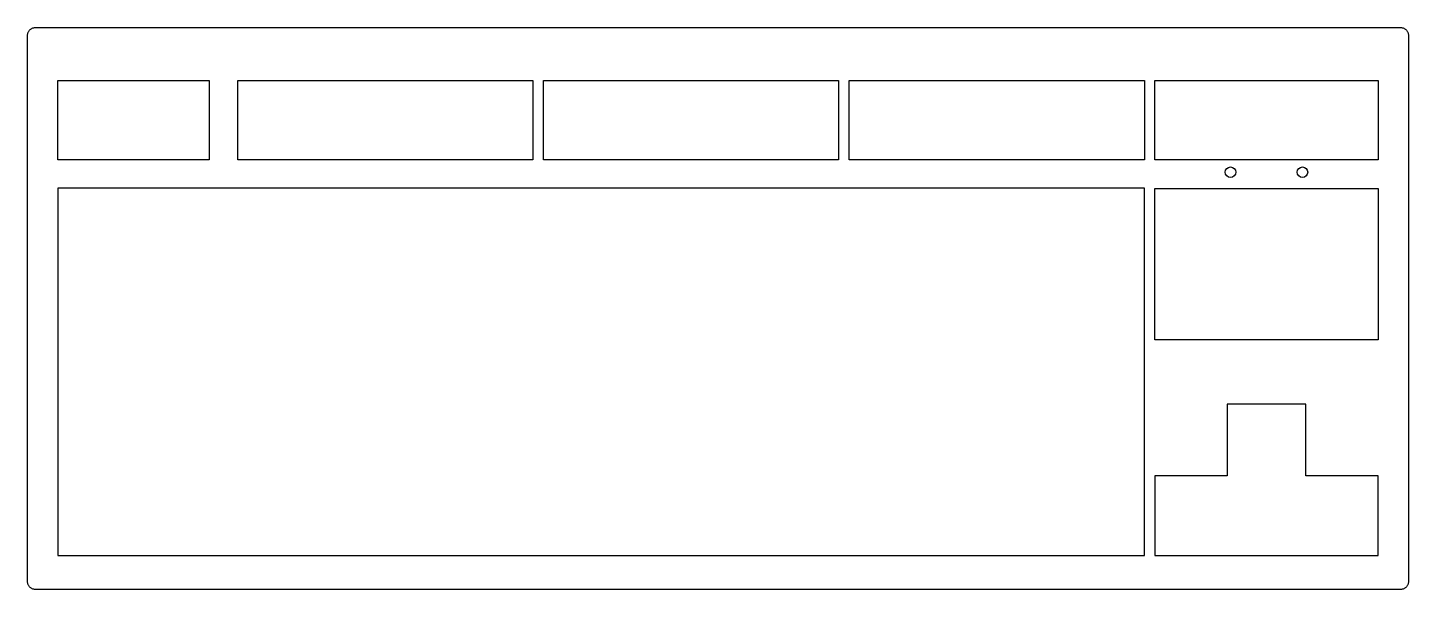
# Model space of a CAD drawing. Extents: x 0 to 366, y 0 to 149.
import ezdxf

# ---------------------------------------------------------------- set-up
doc = ezdxf.new("R2010")
doc.units = 0
doc.layers.get('0').update_dxf_attribs({"linetype": 'CONTINUOUS'})

msp = doc.modelspace()

# ---------------------------------------------------------------- linework, layer by layer
at = {"color": 0}
for p, q in [((0.100597, 146.925), (0.107487, 147.082)), ((0.100597, 2.10013), (0.100597, 146.925)), ((0.107487, 147.082), (0.125402, 147.239)), ((0.125402, 147.239), (0.155718, 147.392)), ((0.155718, 147.392), (0.198438, 147.545)), ((0.198438, 147.545), (0.253559, 147.691)), ((0.253559, 147.691), (0.318327, 147.833)), ((0.318327, 147.833), (0.395496, 147.971)), ((0.395496, 147.971), (0.482314, 148.102)), ((0.482314, 148.102), (0.580154, 148.225)), ((0.580154, 148.225), (0.686262, 148.34)), ((0.686262, 148.34), (0.802019, 148.446)), ((0.802019, 148.446), (0.924662, 148.544)), ((0.924662, 148.544), (1.05558, 148.631)), ((1.05558, 148.631), (1.19338, 148.708)), ((1.19338, 148.708), (1.33532, 148.773)), ((1.33532, 148.773), (1.48139, 148.828)), ((1.48139, 148.828), (1.63435, 148.871)), ((1.63435, 148.871), (1.78732, 148.901)), ((1.78732, 148.901), (1.94441, 148.919)), ((1.94441, 148.919), (2.10151, 148.926)), ((2.10151, 148.926), (363.763, 148.926)), ((363.763, 148.926), (363.922, 148.919)), ((363.922, 148.919), (364.077, 148.901)), ((364.077, 148.901), (364.229, 148.871)), ((364.229, 148.871), (364.381, 148.828)), ((364.381, 148.828), (364.529, 148.773)), ((364.529, 148.773), (364.67, 148.708)), ((364.67, 148.708), (364.811, 148.631)), ((364.811, 148.631), (364.942, 148.544)), ((364.942, 148.544), (365.061, 148.446)), ((365.061, 148.446), (365.178, 148.34)), ((365.178, 148.34), (365.284, 148.225)), ((365.284, 148.225), (365.383, 148.102)), ((365.383, 148.102), (365.471, 147.971)), ((365.471, 147.971), (365.548, 147.833)), ((365.548, 147.833), (365.612, 147.691)), ((365.612, 147.691), (365.668, 147.545)), ((365.668, 147.545), (365.711, 147.392)), ((365.711, 147.392), (365.739, 147.239)), ((365.739, 147.239), (365.756, 147.082)), ((365.756, 147.082), (365.764, 146.925)), ((365.764, 146.925), (365.764, 2.10013)), ((8.10426, 134.917), (48.1969, 134.917)), ((8.10426, 113.885), (8.10426, 134.917)), ((48.1969, 134.917), (48.1969, 113.885)), ((55.728, 134.927), (133.925, 134.927)), ((55.728, 113.874), (55.728, 134.927)), ((133.925, 134.927), (133.925, 113.874)), ((136.689, 134.927), (214.886, 134.927)), ((136.689, 113.874), (136.689, 134.927)), ((214.886, 134.927), (214.886, 113.874)), ((217.653, 134.927), (295.85, 134.927)), ((217.653, 113.874), (217.653, 134.927)), ((295.85, 134.927), (295.85, 113.874)), ((298.615, 134.927), (357.759, 134.927)), ((298.615, 113.874), (298.615, 134.927)), ((357.759, 134.927), (357.759, 113.874)), ((48.1969, 113.885), (8.10426, 113.885)), ((133.925, 113.874), (55.728, 113.874)), ((214.886, 113.874), (136.689, 113.874)), ((295.85, 113.874), (217.653, 113.874)), ((357.759, 113.874), (298.615, 113.874)), ((317.252, 110.612), (317.361, 111.158)), ((317.361, 110.068), (317.252, 110.612)), ((317.361, 111.158), (317.661, 111.603)), ((317.661, 109.623), (317.361, 110.068)), ((317.661, 111.603), (318.106, 111.904)), ((318.106, 111.904), (318.652, 112.013)), ((318.652, 112.013), (319.197, 111.904)), ((319.197, 111.904), (319.641, 111.603)), ((319.641, 111.603), (319.942, 111.158)), ((319.942, 110.068), (319.641, 109.623)), ((319.942, 111.158), (320.052, 110.612)), ((320.052, 110.612), (319.942, 110.068)), ((336.313, 110.611), (336.422, 111.157)), ((336.422, 110.067), (336.313, 110.611)), ((336.422, 111.157), (336.722, 111.602)), ((336.722, 109.621), (336.422, 110.067)), ((336.722, 111.602), (337.167, 111.902)), ((337.167, 111.902), (337.713, 112.011)), ((337.713, 112.011), (338.257, 111.902)), ((338.257, 111.902), (338.703, 111.602)), ((338.703, 111.602), (339.003, 111.157)), ((339.003, 110.067), (338.703, 109.621)), ((339.003, 111.157), (339.113, 110.611)), ((339.113, 110.611), (339.003, 110.067)), ((295.851, 106.35), (8.1001, 106.35)), ((8.1001, 106.35), (8.1001, 86.8976)), ((295.851, 9.10195), (295.851, 106.35)), ((298.615, 106.346), (357.763, 106.346)), ((298.615, 66.2548), (298.615, 106.346)), ((318.106, 109.323), (317.661, 109.623)), ((318.652, 109.212), (318.106, 109.323)), ((319.197, 109.323), (318.652, 109.212)), ((319.641, 109.623), (319.197, 109.323)), ((337.167, 109.321), (336.722, 109.621)), ((337.713, 109.211), (337.167, 109.321)), ((338.257, 109.321), (337.713, 109.211)), ((338.703, 109.621), (338.257, 109.321)), ((357.763, 106.346), (357.763, 66.2548)), ((8.1001, 86.8976), (8.1001, 9.10195)), ((357.763, 66.2548), (298.615, 66.2548)), ((338.61, 49.1959), (317.766, 49.1959)), ((317.766, 49.1959), (317.766, 30.1515)), ((338.61, 30.1515), (338.61, 49.1959)), ((317.766, 30.1515), (298.615, 30.1515)), ((298.615, 30.1515), (298.615, 9.1047)), ((357.763, 30.1515), (338.61, 30.1515)), ((357.763, 9.1047), (357.763, 30.1515)), ((8.1001, 9.10195), (295.851, 9.10195)), ((298.615, 9.1047), (357.763, 9.1047)), ((0.107487, 1.94303), (0.100597, 2.10013)), ((0.125402, 1.78732), (0.107487, 1.94303)), ((0.155718, 1.63298), (0.125402, 1.78732)), ((0.198438, 1.48139), (0.155718, 1.63298)), ((0.253559, 1.33394), (0.198438, 1.48139)), ((0.318327, 1.192), (0.253559, 1.33394)), ((0.395496, 1.05558), (0.318327, 1.192)), ((0.482314, 0.924662), (0.395496, 1.05558)), ((0.580154, 0.802019), (0.482314, 0.924662)), ((0.686262, 0.684886), (0.580154, 0.802019)), ((0.802019, 0.580154), (0.686262, 0.684886)), ((0.924662, 0.480935), (0.802019, 0.580154)), ((1.05558, 0.39412), (0.924662, 0.480935)), ((1.19338, 0.316949), (1.05558, 0.39412)), ((1.33532, 0.252181), (1.19338, 0.316949)), ((1.48139, 0.19706), (1.33532, 0.252181)), ((1.63435, 0.155718), (1.48139, 0.19706)), ((1.78732, 0.124024), (1.63435, 0.155718)), ((1.94441, 0.106109), (1.78732, 0.124024)), ((2.10151, 0.099219), (1.94441, 0.106109)), ((363.763, 0.099219), (2.10151, 0.099219)), ((363.922, 0.106109), (363.763, 0.099219)), ((364.077, 0.124024), (363.922, 0.106109)), ((364.229, 0.155718), (364.077, 0.124024)), ((364.381, 0.19706), (364.229, 0.155718)), ((364.529, 0.252181), (364.381, 0.19706)), ((364.67, 0.316949), (364.529, 0.252181)), ((364.811, 0.39412), (364.67, 0.316949)), ((364.942, 0.480935), (364.811, 0.39412)), ((365.061, 0.580154), (364.942, 0.480935)), ((365.178, 0.684886), (365.061, 0.580154)), ((365.284, 0.802019), (365.178, 0.684886)), ((365.383, 0.924662), (365.284, 0.802019)), ((365.471, 1.05558), (365.383, 0.924662)), ((365.548, 1.192), (365.471, 1.05558)), ((365.612, 1.33394), (365.548, 1.192)), ((365.668, 1.48139), (365.612, 1.33394)), ((365.711, 1.63298), (365.668, 1.48139)), ((365.739, 1.78732), (365.711, 1.63298)), ((365.756, 1.94303), (365.739, 1.78732)), ((365.764, 2.10013), (365.756, 1.94303))]:
    msp.add_line(p, q, dxfattribs=at)

doc.saveas('drawing.dxf')
